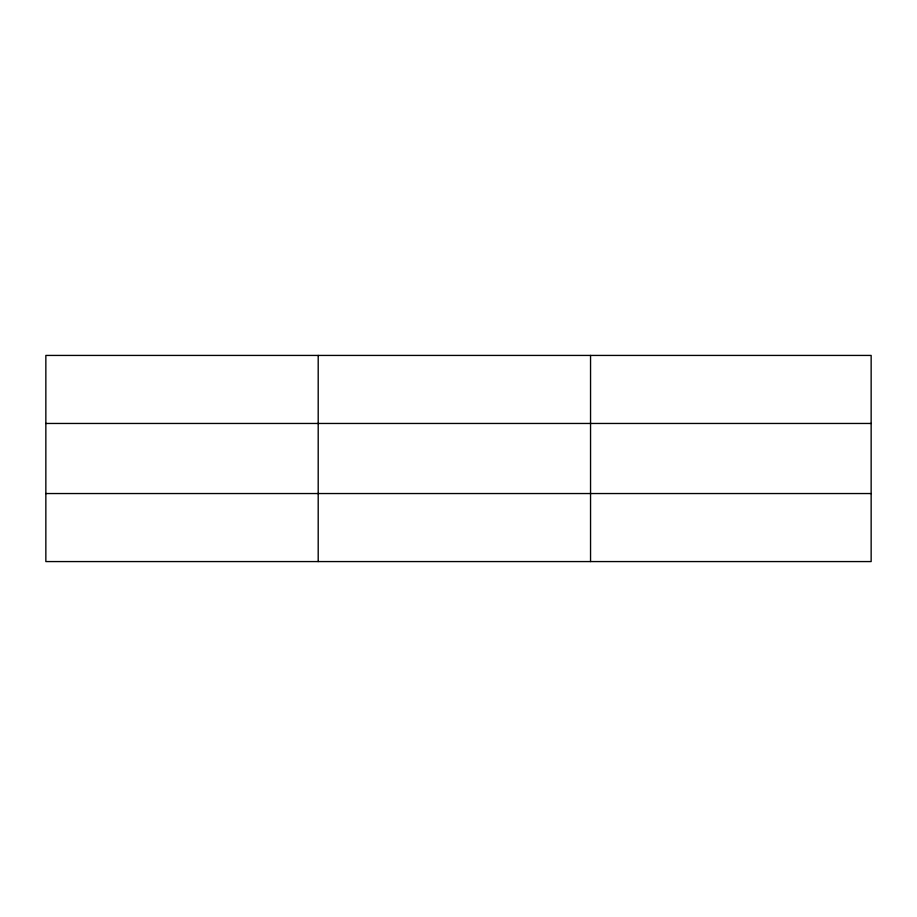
<?xml version="1.0" encoding="UTF-8"?>
<svg xmlns="http://www.w3.org/2000/svg" width="917" height="917" viewBox="0 0 917 917"><rect width="100%" height="100%" fill="white"/><g stroke="black" fill="none" stroke-linecap="round" stroke-linejoin="round"><path stroke-width="1.38" d="M318.199 561.571L318.199 355.429M590.548 561.571L590.548 355.429M871.15 493.541L871.15 561.571L45.85 561.571L45.85 355.429L871.15 355.429L871.15 493.541L45.85 493.541M45.85 423.459L871.15 423.459"/></g></svg>
